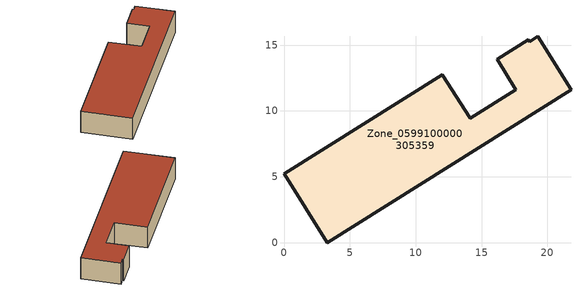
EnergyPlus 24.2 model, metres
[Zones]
Zone_0599100000305359
 floor ground (C_G): 3.27,0 0,5.24 12,12.75 14.14,9.43 17.59,11.61 16.17,13.91 18.55,15.41 18.64,15.27 19.26,15.66 21.79,11.61 z0
 wall outside (C_F): 16.17,13.91 17.59,11.61 14.14,9.43 12,12.75 0,5.24 3.27,0 21.79,11.61 19.26,15.66 18.64,15.27 18.55,15.41 16.17,13.91 z0:2.97
 roof outside (C_R): 12,12.75 0,5.24 3.27,0 21.79,11.61 19.26,15.66 18.64,15.27 18.55,15.41 16.17,13.91 17.59,11.61 14.14,9.43 z2.97
[BUILDING]
Pand.0599100000305359: North Axis=0; Terrain=City; Loads Convergence Tolerance Value=0.04; Temperature Convergence Tolerance Value=0.4; Solar Distribution=FullExterior; Maximum Number of Warmup Days=25; Minimum Number of Warmup Days=1
[Site:Location]
Rotterdam.The.Hague.AP_ZH_NLD Design_Conditions: Latitude=51.96; Longitude=4.45; Time Zone=1; Elevation=-4.5
[SITE:GROUNDTEMPERATURE:BUILDINGSURFACE]
18, 18, 18, 18, 18, 18, 18, 18, 18, 18, 18, 18
[MATERIAL] Thermal Absorptance=0.9; Solar Absorptance=0.7; Visible Absorptance=0.7
Name | Roughness | Thickness | Conductivity | Density | Specific Heat
G.TI.1946 | MediumSmooth | 0.15 | 1 | 540 | 1210
F.TI.1946 | Rough | 0.3 | 0.857143 | 1920 | 840
R.TI.1946 | MediumRough | 0.2 | 0.1 | 1500 | 1000
[CONSTRUCTION]
C_G: G.TI.1946
C_F: F.TI.1946
C_R: R.TI.1946
[ZONE]
Zone_0599100000305359: Type=1; Multiplier=1; Ceiling Height=Autocalculate; Volume=Autocalculate; Floor Area=autocalculate; Part of Total Floor Area=Yes
[ZONEINFILTRATION:DESIGNFLOWRATE]
Infil_Zone_0599100000305359: Zone or ZoneList or Space or SpaceList=Zone_0599100000305359; Schedule=AlwaysOn; Design Flow Rate Calculation Method=Flow/Area; Flow Rate per Floor Area=0.003; Constant Term Coefficient=1; Temperature Term Coefficient=0; Velocity Term Coefficient=0; Velocity Squared Term Coefficient=0
[HVACTEMPLATE:ZONE:IDEALLOADSAIRSYSTEM]
Zone_0599100000305359: Maximum Heating Supply Air Temperature=50; Minimum Cooling Supply Air Temperature=13; Maximum Heating Supply Air Humidity Ratio=0.0156; Minimum Cooling Supply Air Humidity Ratio=0.0077; Heating Limit=NoLimit; Cooling Limit=NoLimit; Dehumidification Control Type=ConstantSensibleHeatRatio; Cooling Sensible Heat Ratio=0.7; Dehumidification Setpoint=60; Humidification Control Type=None; Humidification Setpoint=30; Outdoor Air Method=None; Outdoor Air Flow Rate per Person=0.00944; Outdoor Air Flow Rate per Zone Floor Area=0; Outdoor Air Flow Rate per Zone=0; Demand Controlled Ventilation Type=None; Outdoor Air Economizer Type=NoEconomizer; Heat Recovery Type=None; Sensible Heat Recovery Effectiveness=0.7; Latent Heat Recovery Effectiveness=0.65
[ZONECONTROL:THERMOSTAT]
ThermostatControl_Zone_0599100000305359: Zone or ZoneList=Zone_0599100000305359; Control Type Schedule=DualSetpointControlType; Control 1=Thermostat_Zone_0599100000305359; Temperature Difference Between Cutout And Setpoint=0
[THERMOSTATSETPOINT:DUALSETPOINT]
Thermostat_Zone_0599100000305359: Heating Setpoint Temperature Schedule=HeatingSetpoint_Zone_0599100000305359; Cooling Setpoint Temperature Schedule=CoolingSetpoint_Zone_0599100000305359
[SCHEDULE:COMPACT]
HeatingSetpoint_Zone_0599100000305359: Through: 12/31, For: AllDays, Until: 24:00, 21
CoolingSetpoint_Zone_0599100000305359: Through: 12/31, For: AllDays, Until: 24:00, 24
DualSetpointControlType: Through: 12/31, For: AllDays, Until: 24:00, 4
AlwaysOn: Through: 12/31, For: AllDays, Until: 24:00, 1
